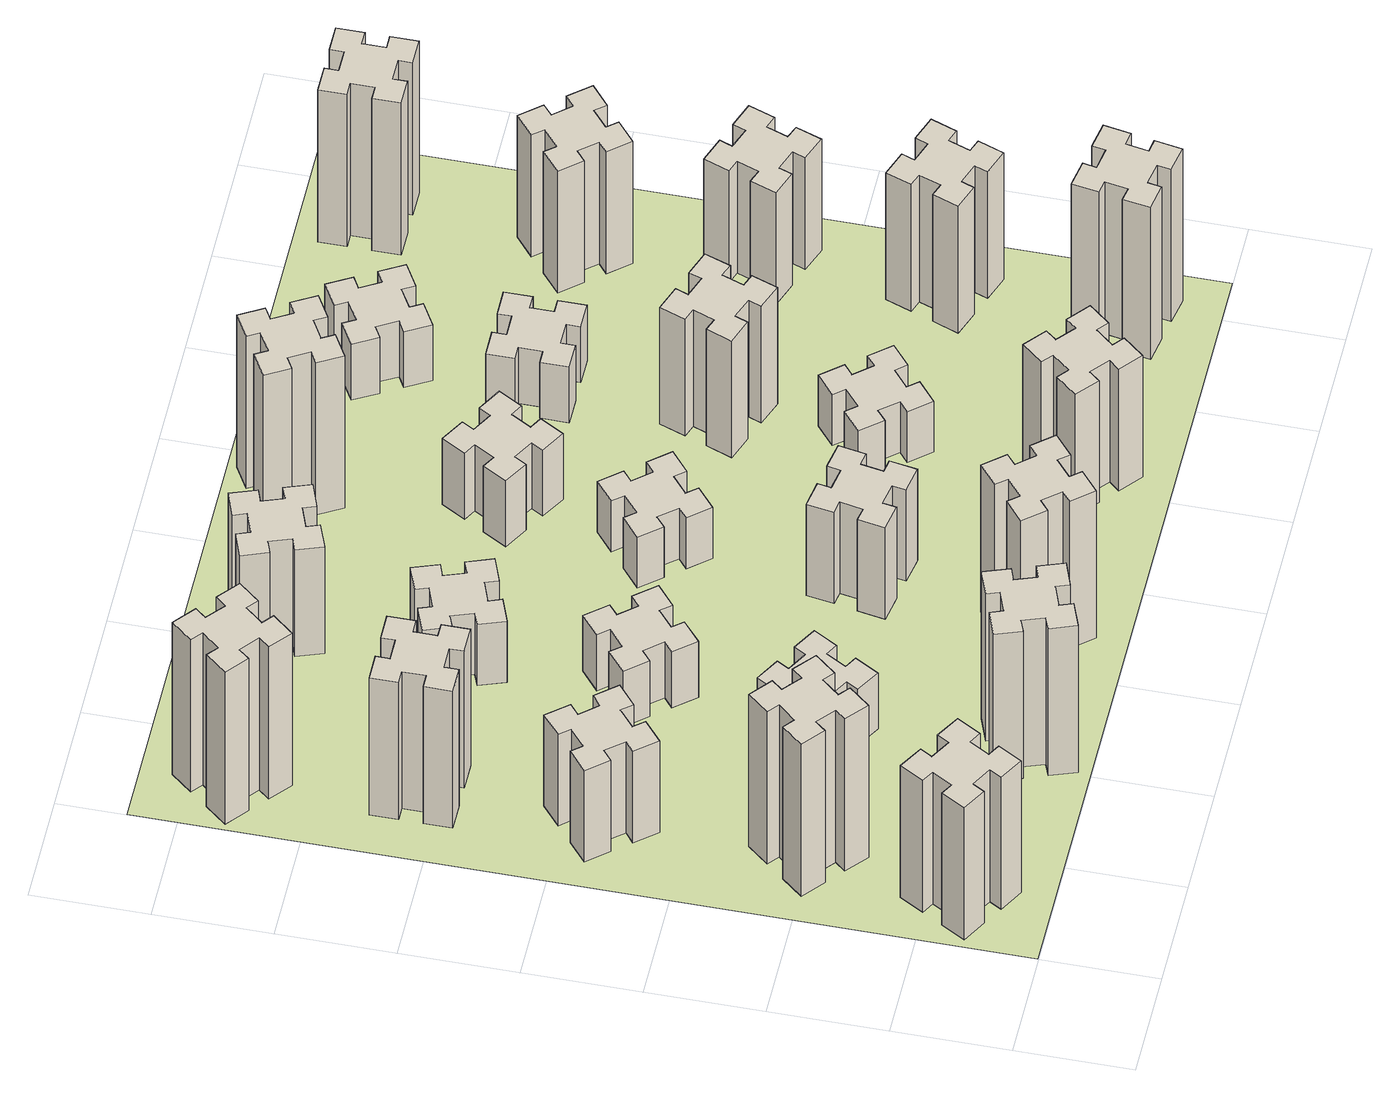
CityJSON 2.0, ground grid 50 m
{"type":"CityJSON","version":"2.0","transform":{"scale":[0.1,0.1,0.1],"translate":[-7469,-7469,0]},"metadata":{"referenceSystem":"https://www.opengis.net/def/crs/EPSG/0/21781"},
"CityObjects":{
"building1":{"type":"Building","attributes":{"class":"1000","function":"1000","usage":"1000","yearOfConstruction":2016,"roofType":"1000","measuredHeight":78,"storeysAboveGround":30,"storeysBelowGround":0},"geometry":[{"type":"Solid","lod":"1","boundaries":[[[[0,1,2,3,4,5,6,7,8,9,10,11,12,13,14,15,16,17,18,19]],[[17,16,20,21]],[[16,15,22,20]],[[15,14,23,22]],[[14,13,24,23]],[[13,12,25,24]],[[12,11,26,25]],[[11,10,27,26]],[[10,9,28,27]],[[9,8,29,28]],[[8,7,30,29]],[[7,6,31,30]],[[6,5,32,31]],[[5,4,33,32]],[[4,3,34,33]],[[3,2,35,34]],[[2,1,36,35]],[[1,0,37,36]],[[0,19,38,37]],[[19,18,39,38]],[[18,17,21,39]],[[24,25,26,27,28,29,30,31,32,33,34,35,36,37,38,39,21,20,22,23]]]]}]},
"building2":{"type":"Building","attributes":{"class":"1000","function":"1000","usage":"1000","yearOfConstruction":2016,"roofType":"1000","measuredHeight":90,"storeysAboveGround":30,"storeysBelowGround":0},"geometry":[{"type":"Solid","lod":"1","boundaries":[[[[40,41,42,43,44,45,46,47,48,49,50,51,52,53,54,55,56,57,58,59]],[[57,56,60,61]],[[56,55,62,60]],[[55,54,63,62]],[[54,53,64,63]],[[53,52,65,64]],[[52,51,66,65]],[[51,50,67,66]],[[50,49,68,67]],[[49,48,69,68]],[[48,47,70,69]],[[47,46,71,70]],[[46,45,72,71]],[[45,44,73,72]],[[44,43,74,73]],[[43,42,75,74]],[[42,41,76,75]],[[41,40,77,76]],[[40,59,78,77]],[[59,58,79,78]],[[58,57,61,79]],[[64,65,66,67,68,69,70,71,72,73,74,75,76,77,78,79,61,60,62,63]]]]}]},
"building3":{"type":"Building","attributes":{"class":"1000","function":"1000","usage":"1000","yearOfConstruction":2016,"roofType":"1000","measuredHeight":54,"storeysAboveGround":30,"storeysBelowGround":0},"geometry":[{"type":"Solid","lod":"1","boundaries":[[[[80,81,82,83,84,85,86,87,88,89,90,91,92,93,94,95,96,97,98,99]],[[97,96,100,101]],[[96,95,102,100]],[[95,94,103,102]],[[94,93,104,103]],[[93,92,105,104]],[[92,91,106,105]],[[91,90,107,106]],[[90,89,108,107]],[[89,88,109,108]],[[88,87,110,109]],[[87,86,111,110]],[[86,85,112,111]],[[85,84,113,112]],[[84,83,114,113]],[[83,82,115,114]],[[82,81,116,115]],[[81,80,117,116]],[[80,99,118,117]],[[99,98,119,118]],[[98,97,101,119]],[[104,105,106,107,108,109,110,111,112,113,114,115,116,117,118,119,101,100,102,103]]]]}]},
"building4":{"type":"Building","attributes":{"class":"1000","function":"1000","usage":"1000","yearOfConstruction":2016,"roofType":"1000","measuredHeight":81,"storeysAboveGround":30,"storeysBelowGround":0},"geometry":[{"type":"Solid","lod":"1","boundaries":[[[[120,121,122,123,124,125,126,127,128,129,130,131,132,133,134,135,136,137,138,139]],[[137,136,140,141]],[[136,135,142,140]],[[135,134,143,142]],[[134,133,144,143]],[[133,132,145,144]],[[132,131,146,145]],[[131,130,147,146]],[[130,129,148,147]],[[129,128,149,148]],[[128,127,150,149]],[[127,126,151,150]],[[126,125,152,151]],[[125,124,153,152]],[[124,123,154,153]],[[123,122,155,154]],[[122,121,156,155]],[[121,120,157,156]],[[120,139,158,157]],[[139,138,159,158]],[[138,137,141,159]],[[144,145,146,147,148,149,150,151,152,153,154,155,156,157,158,159,141,140,142,143]]]]}]},
"building5":{"type":"Building","attributes":{"class":"1000","function":"1000","usage":"1000","yearOfConstruction":2016,"roofType":"1000","measuredHeight":87,"storeysAboveGround":30,"storeysBelowGround":0},"geometry":[{"type":"Solid","lod":"1","boundaries":[[[[160,161,162,163,164,165,166,167,168,169,170,171,172,173,174,175,176,177,178,179]],[[177,176,180,181]],[[176,175,182,180]],[[175,174,183,182]],[[174,173,184,183]],[[173,172,185,184]],[[172,171,186,185]],[[171,170,187,186]],[[170,169,188,187]],[[169,168,189,188]],[[168,167,190,189]],[[167,166,191,190]],[[166,165,192,191]],[[165,164,193,192]],[[164,163,194,193]],[[163,162,195,194]],[[162,161,196,195]],[[161,160,197,196]],[[160,179,198,197]],[[179,178,199,198]],[[178,177,181,199]],[[184,185,186,187,188,189,190,191,192,193,194,195,196,197,198,199,181,180,182,183]]]]}]},
"building6":{"type":"Building","attributes":{"class":"1000","function":"1000","usage":"1000","yearOfConstruction":2016,"roofType":"1000","measuredHeight":90,"storeysAboveGround":30,"storeysBelowGround":0},"geometry":[{"type":"Solid","lod":"1","boundaries":[[[[200,201,202,203,204,205,206,207,208,209,210,211,212,213,214,215,216,217,218,219]],[[217,216,220,221]],[[216,215,222,220]],[[215,214,223,222]],[[214,213,224,223]],[[213,212,225,224]],[[212,211,226,225]],[[211,210,227,226]],[[210,209,228,227]],[[209,208,229,228]],[[208,207,230,229]],[[207,206,231,230]],[[206,205,232,231]],[[205,204,233,232]],[[204,203,234,233]],[[203,202,235,234]],[[202,201,236,235]],[[201,200,237,236]],[[200,219,238,237]],[[219,218,239,238]],[[218,217,221,239]],[[224,225,226,227,228,229,230,231,232,233,234,235,236,237,238,239,221,220,222,223]]]]}]},
"building7":{"type":"Building","attributes":{"class":"1000","function":"1000","usage":"1000","yearOfConstruction":2016,"roofType":"1000","measuredHeight":33,"storeysAboveGround":30,"storeysBelowGround":0},"geometry":[{"type":"Solid","lod":"1","boundaries":[[[[240,241,242,243,244,245,246,247,248,249,250,251,252,253,254,255,256,257,258,259]],[[257,256,260,261]],[[256,255,262,260]],[[255,254,263,262]],[[254,253,264,263]],[[253,252,265,264]],[[252,251,266,265]],[[251,250,267,266]],[[250,249,268,267]],[[249,248,269,268]],[[248,247,270,269]],[[247,246,271,270]],[[246,245,272,271]],[[245,244,273,272]],[[244,243,274,273]],[[243,242,275,274]],[[242,241,276,275]],[[241,240,277,276]],[[240,259,278,277]],[[259,258,279,278]],[[258,257,261,279]],[[264,265,266,267,268,269,270,271,272,273,274,275,276,277,278,279,261,260,262,263]]]]}]},
"building8":{"type":"Building","attributes":{"class":"1000","function":"1000","usage":"1000","yearOfConstruction":2016,"roofType":"1000","measuredHeight":33,"storeysAboveGround":30,"storeysBelowGround":0},"geometry":[{"type":"Solid","lod":"1","boundaries":[[[[280,281,282,283,284,285,286,287,288,289,290,291,292,293,294,295,296,297,298,299]],[[297,296,300,301]],[[296,295,302,300]],[[295,294,303,302]],[[294,293,304,303]],[[293,292,305,304]],[[292,291,306,305]],[[291,290,307,306]],[[290,289,308,307]],[[289,288,309,308]],[[288,287,310,309]],[[287,286,311,310]],[[286,285,312,311]],[[285,284,313,312]],[[284,283,314,313]],[[283,282,315,314]],[[282,281,316,315]],[[281,280,317,316]],[[280,299,318,317]],[[299,298,319,318]],[[298,297,301,319]],[[304,305,306,307,308,309,310,311,312,313,314,315,316,317,318,319,301,300,302,303]]]]}]},
"building9":{"type":"Building","attributes":{"class":"1000","function":"1000","usage":"1000","yearOfConstruction":2016,"roofType":"1000","measuredHeight":87,"storeysAboveGround":30,"storeysBelowGround":0},"geometry":[{"type":"Solid","lod":"1","boundaries":[[[[320,321,322,323,324,325,326,327,328,329,330,331,332,333,334,335,336,337,338,339]],[[337,336,340,341]],[[336,335,342,340]],[[335,334,343,342]],[[334,333,344,343]],[[333,332,345,344]],[[332,331,346,345]],[[331,330,347,346]],[[330,329,348,347]],[[329,328,349,348]],[[328,327,350,349]],[[327,326,351,350]],[[326,325,352,351]],[[325,324,353,352]],[[324,323,354,353]],[[323,322,355,354]],[[322,321,356,355]],[[321,320,357,356]],[[320,339,358,357]],[[339,338,359,358]],[[338,337,341,359]],[[344,345,346,347,348,349,350,351,352,353,354,355,356,357,358,359,341,340,342,343]]]]}]},
"building10":{"type":"Building","attributes":{"class":"1000","function":"1000","usage":"1000","yearOfConstruction":2016,"roofType":"1000","measuredHeight":36,"storeysAboveGround":30,"storeysBelowGround":0},"geometry":[{"type":"Solid","lod":"1","boundaries":[[[[360,361,362,363,364,365,366,367,368,369,370,371,372,373,374,375,376,377,378,379]],[[377,376,380,381]],[[376,375,382,380]],[[375,374,383,382]],[[374,373,384,383]],[[373,372,385,384]],[[372,371,386,385]],[[371,370,387,386]],[[370,369,388,387]],[[369,368,389,388]],[[368,367,390,389]],[[367,366,391,390]],[[366,365,392,391]],[[365,364,393,392]],[[364,363,394,393]],[[363,362,395,394]],[[362,361,396,395]],[[361,360,397,396]],[[360,379,398,397]],[[379,378,399,398]],[[378,377,381,399]],[[384,385,386,387,388,389,390,391,392,393,394,395,396,397,398,399,381,380,382,383]]]]}]},
"building11":{"type":"Building","attributes":{"class":"1000","function":"1000","usage":"1000","yearOfConstruction":2016,"roofType":"1000","measuredHeight":63,"storeysAboveGround":30,"storeysBelowGround":0},"geometry":[{"type":"Solid","lod":"1","boundaries":[[[[400,401,402,403,404,405,406,407,408,409,410,411,412,413,414,415,416,417,418,419]],[[417,416,420,421]],[[416,415,422,420]],[[415,414,423,422]],[[414,413,424,423]],[[413,412,425,424]],[[412,411,426,425]],[[411,410,427,426]],[[410,409,428,427]],[[409,408,429,428]],[[408,407,430,429]],[[407,406,431,430]],[[406,405,432,431]],[[405,404,433,432]],[[404,403,434,433]],[[403,402,435,434]],[[402,401,436,435]],[[401,400,437,436]],[[400,419,438,437]],[[419,418,439,438]],[[418,417,421,439]],[[424,425,426,427,428,429,430,431,432,433,434,435,436,437,438,439,421,420,422,423]]]]}]},
"building12":{"type":"Building","attributes":{"class":"1000","function":"1000","usage":"1000","yearOfConstruction":2016,"roofType":"1000","measuredHeight":54,"storeysAboveGround":30,"storeysBelowGround":0},"geometry":[{"type":"Solid","lod":"1","boundaries":[[[[440,441,442,443,444,445,446,447,448,449,450,451,452,453,454,455,456,457,458,459]],[[457,456,460,461]],[[456,455,462,460]],[[455,454,463,462]],[[454,453,464,463]],[[453,452,465,464]],[[452,451,466,465]],[[451,450,467,466]],[[450,449,468,467]],[[449,448,469,468]],[[448,447,470,469]],[[447,446,471,470]],[[446,445,472,471]],[[445,444,473,472]],[[444,443,474,473]],[[443,442,475,474]],[[442,441,476,475]],[[441,440,477,476]],[[440,459,478,477]],[[459,458,479,478]],[[458,457,461,479]],[[464,465,466,467,468,469,470,471,472,473,474,475,476,477,478,479,461,460,462,463]]]]}]},
"building13":{"type":"Building","attributes":{"class":"1000","function":"1000","usage":"1000","yearOfConstruction":2016,"roofType":"1000","measuredHeight":30,"storeysAboveGround":30,"storeysBelowGround":0},"geometry":[{"type":"Solid","lod":"1","boundaries":[[[[480,481,482,483,484,485,486,487,488,489,490,491,492,493,494,495,496,497,498,499]],[[497,496,500,501]],[[496,495,502,500]],[[495,494,503,502]],[[494,493,504,503]],[[493,492,505,504]],[[492,491,506,505]],[[491,490,507,506]],[[490,489,508,507]],[[489,488,509,508]],[[488,487,510,509]],[[487,486,511,510]],[[486,485,512,511]],[[485,484,513,512]],[[484,483,514,513]],[[483,482,515,514]],[[482,481,516,515]],[[481,480,517,516]],[[480,499,518,517]],[[499,498,519,518]],[[498,497,501,519]],[[504,505,506,507,508,509,510,511,512,513,514,515,516,517,518,519,501,500,502,503]]]]}]},
"building14":{"type":"Building","attributes":{"class":"1000","function":"1000","usage":"1000","yearOfConstruction":2016,"roofType":"1000","measuredHeight":72,"storeysAboveGround":30,"storeysBelowGround":0},"geometry":[{"type":"Solid","lod":"1","boundaries":[[[[520,521,522,523,524,525,526,527,528,529,530,531,532,533,534,535,536,537,538,539]],[[537,536,540,541]],[[536,535,542,540]],[[535,534,543,542]],[[534,533,544,543]],[[533,532,545,544]],[[532,531,546,545]],[[531,530,547,546]],[[530,529,548,547]],[[529,528,549,548]],[[528,527,550,549]],[[527,526,551,550]],[[526,525,552,551]],[[525,524,553,552]],[[524,523,554,553]],[[523,522,555,554]],[[522,521,556,555]],[[521,520,557,556]],[[520,539,558,557]],[[539,538,559,558]],[[538,537,541,559]],[[544,545,546,547,548,549,550,551,552,553,554,555,556,557,558,559,541,540,542,543]]]]}]},
"building15":{"type":"Building","attributes":{"class":"1000","function":"1000","usage":"1000","yearOfConstruction":2016,"roofType":"1000","measuredHeight":39,"storeysAboveGround":30,"storeysBelowGround":0},"geometry":[{"type":"Solid","lod":"1","boundaries":[[[[560,561,562,563,564,565,566,567,568,569,570,571,572,573,574,575,576,577,578,579]],[[577,576,580,581]],[[576,575,582,580]],[[575,574,583,582]],[[574,573,584,583]],[[573,572,585,584]],[[572,571,586,585]],[[571,570,587,586]],[[570,569,588,587]],[[569,568,589,588]],[[568,567,590,589]],[[567,566,591,590]],[[566,565,592,591]],[[565,564,593,592]],[[564,563,594,593]],[[563,562,595,594]],[[562,561,596,595]],[[561,560,597,596]],[[560,579,598,597]],[[579,578,599,598]],[[578,577,581,599]],[[584,585,586,587,588,589,590,591,592,593,594,595,596,597,598,599,581,580,582,583]]]]}]},
"building16":{"type":"Building","attributes":{"class":"1000","function":"1000","usage":"1000","yearOfConstruction":2016,"roofType":"1000","measuredHeight":90,"storeysAboveGround":30,"storeysBelowGround":0},"geometry":[{"type":"Solid","lod":"1","boundaries":[[[[600,601,602,603,604,605,606,607,608,609,610,611,612,613,614,615,616,617,618,619]],[[617,616,620,621]],[[616,615,622,620]],[[615,614,623,622]],[[614,613,624,623]],[[613,612,625,624]],[[612,611,626,625]],[[611,610,627,626]],[[610,609,628,627]],[[609,608,629,628]],[[608,607,630,629]],[[607,606,631,630]],[[606,605,632,631]],[[605,604,633,632]],[[604,603,634,633]],[[603,602,635,634]],[[602,601,636,635]],[[601,600,637,636]],[[600,619,638,637]],[[619,618,639,638]],[[618,617,621,639]],[[624,625,626,627,628,629,630,631,632,633,634,635,636,637,638,639,621,620,622,623]]]]}]},
"building17":{"type":"Building","attributes":{"class":"1000","function":"1000","usage":"1000","yearOfConstruction":2016,"roofType":"1000","measuredHeight":30,"storeysAboveGround":30,"storeysBelowGround":0},"geometry":[{"type":"Solid","lod":"1","boundaries":[[[[640,641,642,643,644,645,646,647,648,649,650,651,652,653,654,655,656,657,658,659]],[[657,656,660,661]],[[656,655,662,660]],[[655,654,663,662]],[[654,653,664,663]],[[653,652,665,664]],[[652,651,666,665]],[[651,650,667,666]],[[650,649,668,667]],[[649,648,669,668]],[[648,647,670,669]],[[647,646,671,670]],[[646,645,672,671]],[[645,644,673,672]],[[644,643,674,673]],[[643,642,675,674]],[[642,641,676,675]],[[641,640,677,676]],[[640,659,678,677]],[[659,658,679,678]],[[658,657,661,679]],[[664,665,666,667,668,669,670,671,672,673,674,675,676,677,678,679,661,660,662,663]]]]}]},
"building18":{"type":"Building","attributes":{"class":"1000","function":"1000","usage":"1000","yearOfConstruction":2016,"roofType":"1000","measuredHeight":69,"storeysAboveGround":30,"storeysBelowGround":0},"geometry":[{"type":"Solid","lod":"1","boundaries":[[[[680,681,682,683,684,685,686,687,688,689,690,691,692,693,694,695,696,697,698,699]],[[697,696,700,701]],[[696,695,702,700]],[[695,694,703,702]],[[694,693,704,703]],[[693,692,705,704]],[[692,691,706,705]],[[691,690,707,706]],[[690,689,708,707]],[[689,688,709,708]],[[688,687,710,709]],[[687,686,711,710]],[[686,685,712,711]],[[685,684,713,712]],[[684,683,714,713]],[[683,682,715,714]],[[682,681,716,715]],[[681,680,717,716]],[[680,699,718,717]],[[699,698,719,718]],[[698,697,701,719]],[[704,705,706,707,708,709,710,711,712,713,714,715,716,717,718,719,701,700,702,703]]]]}]},
"building19":{"type":"Building","attributes":{"class":"1000","function":"1000","usage":"1000","yearOfConstruction":2016,"roofType":"1000","measuredHeight":33,"storeysAboveGround":30,"storeysBelowGround":0},"geometry":[{"type":"Solid","lod":"1","boundaries":[[[[720,721,722,723,724,725,726,727,728,729,730,731,732,733,734,735,736,737,738,739]],[[737,736,740,741]],[[736,735,742,740]],[[735,734,743,742]],[[734,733,744,743]],[[733,732,745,744]],[[732,731,746,745]],[[731,730,747,746]],[[730,729,748,747]],[[729,728,749,748]],[[728,727,750,749]],[[727,726,751,750]],[[726,725,752,751]],[[725,724,753,752]],[[724,723,754,753]],[[723,722,755,754]],[[722,721,756,755]],[[721,720,757,756]],[[720,739,758,757]],[[739,738,759,758]],[[738,737,741,759]],[[744,745,746,747,748,749,750,751,752,753,754,755,756,757,758,759,741,740,742,743]]]]}]},
"building20":{"type":"Building","attributes":{"class":"1000","function":"1000","usage":"1000","yearOfConstruction":2016,"roofType":"1000","measuredHeight":90,"storeysAboveGround":30,"storeysBelowGround":0},"geometry":[{"type":"Solid","lod":"1","boundaries":[[[[760,761,762,763,764,765,766,767,768,769,770,771,772,773,774,775,776,777,778,779]],[[777,776,780,781]],[[776,775,782,780]],[[775,774,783,782]],[[774,773,784,783]],[[773,772,785,784]],[[772,771,786,785]],[[771,770,787,786]],[[770,769,788,787]],[[769,768,789,788]],[[768,767,790,789]],[[767,766,791,790]],[[766,765,792,791]],[[765,764,793,792]],[[764,763,794,793]],[[763,762,795,794]],[[762,761,796,795]],[[761,760,797,796]],[[760,779,798,797]],[[779,778,799,798]],[[778,777,781,799]],[[784,785,786,787,788,789,790,791,792,793,794,795,796,797,798,799,781,780,782,783]]]]}]},
"building21":{"type":"Building","attributes":{"class":"1000","function":"1000","usage":"1000","yearOfConstruction":2016,"roofType":"1000","measuredHeight":33,"storeysAboveGround":30,"storeysBelowGround":0},"geometry":[{"type":"Solid","lod":"1","boundaries":[[[[800,801,802,803,804,805,806,807,808,809,810,811,812,813,814,815,816,817,818,819]],[[817,816,820,821]],[[816,815,822,820]],[[815,814,823,822]],[[814,813,824,823]],[[813,812,825,824]],[[812,811,826,825]],[[811,810,827,826]],[[810,809,828,827]],[[809,808,829,828]],[[808,807,830,829]],[[807,806,831,830]],[[806,805,832,831]],[[805,804,833,832]],[[804,803,834,833]],[[803,802,835,834]],[[802,801,836,835]],[[801,800,837,836]],[[800,819,838,837]],[[819,818,839,838]],[[818,817,821,839]],[[824,825,826,827,828,829,830,831,832,833,834,835,836,837,838,839,821,820,822,823]]]]}]},
"building22":{"type":"Building","attributes":{"class":"1000","function":"1000","usage":"1000","yearOfConstruction":2016,"roofType":"1000","measuredHeight":75,"storeysAboveGround":30,"storeysBelowGround":0},"geometry":[{"type":"Solid","lod":"1","boundaries":[[[[840,841,842,843,844,845,846,847,848,849,850,851,852,853,854,855,856,857,858,859]],[[857,856,860,861]],[[856,855,862,860]],[[855,854,863,862]],[[854,853,864,863]],[[853,852,865,864]],[[852,851,866,865]],[[851,850,867,866]],[[850,849,868,867]],[[849,848,869,868]],[[848,847,870,869]],[[847,846,871,870]],[[846,845,872,871]],[[845,844,873,872]],[[844,843,874,873]],[[843,842,875,874]],[[842,841,876,875]],[[841,840,877,876]],[[840,859,878,877]],[[859,858,879,878]],[[858,857,861,879]],[[864,865,866,867,868,869,870,871,872,873,874,875,876,877,878,879,861,860,862,863]]]]}]},
"building23":{"type":"Building","attributes":{"class":"1000","function":"1000","usage":"1000","yearOfConstruction":2016,"roofType":"1000","measuredHeight":66,"storeysAboveGround":30,"storeysBelowGround":0},"geometry":[{"type":"Solid","lod":"1","boundaries":[[[[880,881,882,883,884,885,886,887,888,889,890,891,892,893,894,895,896,897,898,899]],[[897,896,900,901]],[[896,895,902,900]],[[895,894,903,902]],[[894,893,904,903]],[[893,892,905,904]],[[892,891,906,905]],[[891,890,907,906]],[[890,889,908,907]],[[889,888,909,908]],[[888,887,910,909]],[[887,886,911,910]],[[886,885,912,911]],[[885,884,913,912]],[[884,883,914,913]],[[883,882,915,914]],[[882,881,916,915]],[[881,880,917,916]],[[880,899,918,917]],[[899,898,919,918]],[[898,897,901,919]],[[904,905,906,907,908,909,910,911,912,913,914,915,916,917,918,919,901,900,902,903]]]]}]},
"building24":{"type":"Building","attributes":{"class":"1000","function":"1000","usage":"1000","yearOfConstruction":2016,"roofType":"1000","measuredHeight":72,"storeysAboveGround":30,"storeysBelowGround":0},"geometry":[{"type":"Solid","lod":"1","boundaries":[[[[920,921,922,923,924,925,926,927,928,929,930,931,932,933,934,935,936,937,938,939]],[[937,936,940,941]],[[936,935,942,940]],[[935,934,943,942]],[[934,933,944,943]],[[933,932,945,944]],[[932,931,946,945]],[[931,930,947,946]],[[930,929,948,947]],[[929,928,949,948]],[[928,927,950,949]],[[927,926,951,950]],[[926,925,952,951]],[[925,924,953,952]],[[924,923,954,953]],[[923,922,955,954]],[[922,921,956,955]],[[921,920,957,956]],[[920,939,958,957]],[[939,938,959,958]],[[938,937,941,959]],[[944,945,946,947,948,949,950,951,952,953,954,955,956,957,958,959,941,940,942,943]]]]}]},
"building25":{"type":"Building","attributes":{"class":"1000","function":"1000","usage":"1000","yearOfConstruction":2016,"roofType":"1000","measuredHeight":90,"storeysAboveGround":30,"storeysBelowGround":0},"geometry":[{"type":"Solid","lod":"1","boundaries":[[[[960,961,962,963,964,965,966,967,968,969,970,971,972,973,974,975,976,977,978,979]],[[977,976,980,981]],[[976,975,982,980]],[[975,974,983,982]],[[974,973,984,983]],[[973,972,985,984]],[[972,971,986,985]],[[971,970,987,986]],[[970,969,988,987]],[[969,968,989,988]],[[968,967,990,989]],[[967,966,991,990]],[[966,965,992,991]],[[965,964,993,992]],[[964,963,994,993]],[[963,962,995,994]],[[962,961,996,995]],[[961,960,997,996]],[[960,979,998,997]],[[979,978,999,998]],[[978,977,981,999]],[[984,985,986,987,988,989,990,991,992,993,994,995,996,997,998,999,981,980,982,983]]]]}]},
"landuse1":{"type":"LandUse","attributes":{"name":"plot1","function":"1010"},"geometry":[{"type":"MultiSurface","lod":"1","boundaries":[[[1000,1001,1002,1003]]]}]}
},
"vertices":[
[374,446,0],[287,496,0],[317,548,0],[213,608,0],[153,504,0],[205,474,0],[155,387,0],[103,417,0],[43,313,0],[147,253,0],[177,305,0],[264,255,0],[234,203,0],[338,143,0],[398,247,0],[346,277,0],[396,364,0],[448,334,0],[508,438,0],[404,498,0],[396,364,780],[448,334,780],[346,277,780],[398,247,780],[338,143,780],[234,203,780],[264,255,780],[177,305,780],[147,253,780],[43,313,780],[103,417,780],[155,387,780],[205,474,780],[153,504,780],[213,608,780],[317,548,780],[287,496,780],[374,446,780],[404,498,780],[508,438,780],
[484,1067,0],[408,1132,0],[446,1178,0],[354,1255,0],[277,1163,0],[323,1124,0],[259,1048,0],[213,1086,0],[136,994,0],[228,917,0],[266,963,0],[343,899,0],[304,853,0],[396,776,0],[473,868,0],[427,906,0],[492,983,0],[538,944,0],[615,1036,0],[523,1113,0],[492,983,900],[538,944,900],[427,906,900],[473,868,900],[396,776,900],[304,853,900],[343,899,900],[266,963,900],[228,917,900],[136,994,900],[213,1086,900],[259,1048,900],[323,1124,900],[277,1163,900],[354,1255,900],[446,1178,900],[408,1132,900],[484,1067,900],[523,1113,900],[615,1036,900],
[492,1888,0],[427,1964,0],[473,2003,0],[396,2095,0],[304,2018,0],[343,1972,0],[266,1907,0],[228,1953,0],[136,1876,0],[213,1784,0],[259,1823,0],[323,1746,0],[277,1708,0],[354,1616,0],[446,1693,0],[408,1739,0],[484,1803,0],[523,1757,0],[615,1834,0],[538,1926,0],[484,1803,540],[523,1757,540],[408,1739,540],[446,1693,540],[354,1616,540],[277,1708,540],[323,1746,540],[259,1823,540],[213,1784,540],[136,1876,540],[228,1953,540],[266,1907,540],[343,1972,540],[304,2018,540],[396,2095,540],[473,2003,540],[427,1964,540],[492,1888,540],[538,1926,540],[615,1834,540],
[485,2545,0],[485,2645,0],[545,2645,0],[545,2765,0],[425,2765,0],[425,2705,0],[325,2705,0],[325,2765,0],[205,2765,0],[205,2645,0],[265,2645,0],[265,2545,0],[205,2545,0],[205,2425,0],[325,2425,0],[325,2485,0],[425,2485,0],[425,2425,0],[545,2425,0],[545,2545,0],[425,2485,810],[425,2425,810],[325,2485,810],[325,2425,810],[205,2425,810],[205,2545,810],[265,2545,810],[265,2645,810],[205,2645,810],[205,2765,810],[325,2765,810],[325,2705,810],[425,2705,810],[425,2765,810],[545,2765,810],[545,2645,810],[485,2645,810],[485,2545,810],[545,2545,810],[545,2425,810],
[1125,396,0],[1031,362,0],[1010,418,0],[897,377,0],[939,264,0],[995,285,0],[1029,191,0],[973,170,0],[1014,57,0],[1127,99,0],[1106,155,0],[1200,189,0],[1220,133,0],[1333,174,0],[1292,287,0],[1236,266,0],[1202,360,0],[1258,380,0],[1217,493,0],[1104,452,0],[1202,360,870],[1258,380,870],[1236,266,870],[1292,287,870],[1333,174,870],[1220,133,870],[1200,189,870],[1106,155,870],[1127,99,870],[1014,57,870],[973,170,870],[1029,191,870],[995,285,870],[939,264,870],[897,377,870],[1010,418,870],[1031,362,870],[1125,396,870],[1104,452,870],[1217,493,870],
[384,3387,0],[308,3452,0],[346,3498,0],[254,3575,0],[177,3483,0],[223,3444,0],[159,3368,0],[113,3406,0],[36,3314,0],[128,3237,0],[166,3283,0],[243,3219,0],[204,3173,0],[296,3096,0],[373,3188,0],[327,3226,0],[392,3303,0],[438,3264,0],[515,3356,0],[423,3433,0],[392,3303,900],[438,3264,900],[327,3226,900],[373,3188,900],[296,3096,900],[204,3173,900],[243,3219,900],[166,3283,900],[128,3237,900],[36,3314,900],[113,3406,900],[159,3368,900],[223,3444,900],[177,3483,900],[254,3575,900],[346,3498,900],[308,3452,900],[384,3387,900],[423,3433,900],[515,3356,900],
[1086,1017,0],[1136,1104,0],[1188,1074,0],[1248,1178,0],[1144,1238,0],[1114,1186,0],[1027,1236,0],[1057,1288,0],[953,1348,0],[893,1244,0],[945,1214,0],[895,1127,0],[843,1157,0],[783,1053,0],[887,993,0],[917,1045,0],[1004,995,0],[974,943,0],[1078,883,0],[1138,987,0],[1004,995,330],[974,943,330],[917,1045,330],[887,993,330],[783,1053,330],[843,1157,330],[895,1127,330],[945,1214,330],[893,1244,330],[953,1348,330],[1057,1288,330],[1027,1236,330],[1114,1186,330],[1144,1238,330],[1248,1178,330],[1188,1074,330],[1136,1104,330],[1086,1017,330],[1138,987,330],[1078,883,330],
[1083,1972,0],[1006,1907,0],[968,1953,0],[876,1876,0],[953,1784,0],[999,1823,0],[1063,1746,0],[1017,1708,0],[1094,1616,0],[1186,1693,0],[1148,1739,0],[1224,1803,0],[1263,1757,0],[1355,1834,0],[1278,1926,0],[1232,1888,0],[1167,1964,0],[1213,2003,0],[1136,2095,0],[1044,2018,0],[1167,1964,330],[1213,2003,330],[1232,1888,330],[1278,1926,330],[1355,1834,330],[1263,1757,330],[1224,1803,330],[1148,1739,330],[1186,1693,330],[1094,1616,330],[1017,1708,330],[1063,1746,330],[999,1823,330],[953,1784,330],[876,1876,330],[968,1953,330],[1006,1907,330],[1083,1972,330],[1044,2018,330],[1136,2095,330],
[1639,343,0],[1703,266,0],[1657,228,0],[1734,136,0],[1826,213,0],[1788,259,0],[1864,323,0],[1903,277,0],[1995,354,0],[1918,446,0],[1872,408,0],[1807,484,0],[1853,523,0],[1776,615,0],[1684,538,0],[1723,492,0],[1646,427,0],[1608,473,0],[1516,396,0],[1593,304,0],[1646,427,870],[1608,473,870],[1723,492,870],[1684,538,870],[1776,615,870],[1853,523,870],[1807,484,870],[1872,408,870],[1918,446,870],[1995,354,870],[1903,277,870],[1864,323,870],[1788,259,870],[1826,213,870],[1734,136,870],[1657,228,870],[1703,266,870],[1639,343,870],[1593,304,870],[1516,396,870],
[1106,2475,0],[1200,2509,0],[1220,2453,0],[1333,2494,0],[1292,2607,0],[1236,2586,0],[1202,2680,0],[1258,2700,0],[1217,2813,0],[1104,2772,0],[1125,2716,0],[1031,2682,0],[1010,2738,0],[897,2697,0],[939,2584,0],[995,2605,0],[1029,2511,0],[973,2490,0],[1014,2377,0],[1127,2419,0],[1029,2511,360],[973,2490,360],[995,2605,360],[939,2584,360],[897,2697,360],[1010,2738,360],[1031,2682,360],[1125,2716,360],[1104,2772,360],[1217,2813,360],[1258,2700,360],[1202,2680,360],[1236,2586,360],[1292,2607,360],[1333,2494,360],[1220,2453,360],[1200,2509,360],[1106,2475,360],[1127,2419,360],[1014,2377,360],
[1125,3456,0],[1031,3422,0],[1010,3478,0],[897,3437,0],[939,3324,0],[995,3345,0],[1029,3251,0],[973,3230,0],[1014,3117,0],[1127,3159,0],[1106,3215,0],[1200,3249,0],[1220,3193,0],[1333,3234,0],[1292,3347,0],[1236,3326,0],[1202,3420,0],[1258,3440,0],[1217,3553,0],[1104,3512,0],[1202,3420,630],[1258,3440,630],[1236,3326,630],[1292,3347,630],[1333,3234,630],[1220,3193,630],[1200,3249,630],[1106,3215,630],[1127,3159,630],[1014,3117,630],[973,3230,630],[1029,3251,630],[995,3345,630],[939,3324,630],[897,3437,630],[1010,3478,630],[1031,3422,630],[1125,3456,630],[1104,3512,630],[1217,3553,630],
[1955,1047,0],[1972,1145,0],[2031,1135,0],[2052,1253,0],[1934,1274,0],[1924,1215,0],[1825,1232,0],[1836,1291,0],[1717,1312,0],[1697,1194,0],[1756,1184,0],[1738,1085,0],[1679,1096,0],[1658,977,0],[1777,957,0],[1787,1016,0],[1885,998,0],[1875,939,0],[1993,918,0],[2014,1037,0],[1885,998,540],[1875,939,540],[1787,1016,540],[1777,957,540],[1658,977,540],[1679,1096,540],[1738,1085,540],[1756,1184,540],[1697,1194,540],[1717,1312,540],[1836,1291,540],[1825,1232,540],[1924,1215,540],[1934,1274,540],[2052,1253,540],[2031,1135,540],[1972,1145,540],[1955,1047,540],[2014,1037,540],[1993,918,540],
[1972,1988,0],[1907,2064,0],[1953,2103,0],[1876,2195,0],[1784,2118,0],[1823,2072,0],[1746,2007,0],[1708,2053,0],[1616,1976,0],[1693,1884,0],[1739,1923,0],[1803,1846,0],[1757,1808,0],[1834,1716,0],[1926,1793,0],[1888,1839,0],[1964,1903,0],[2003,1857,0],[2095,1934,0],[2018,2026,0],[1964,1903,300],[2003,1857,300],[1888,1839,300],[1926,1793,300],[1834,1716,300],[1757,1808,300],[1803,1846,300],[1739,1923,300],[1693,1884,300],[1616,1976,300],[1708,2053,300],[1746,2007,300],[1823,2072,300],[1784,2118,300],[1876,2195,300],[1953,2103,300],[1907,2064,300],[1972,1988,300],[2018,2026,300],[2095,1934,300],
[2486,323,0],[2563,259,0],[2524,213,0],[2616,136,0],[2693,228,0],[2647,266,0],[2712,343,0],[2758,304,0],[2835,396,0],[2743,473,0],[2704,427,0],[2628,492,0],[2666,538,0],[2574,615,0],[2497,523,0],[2543,484,0],[2479,408,0],[2433,446,0],[2356,354,0],[2448,277,0],[2479,408,720],[2433,446,720],[2543,484,720],[2497,523,720],[2574,615,720],[2666,538,720],[2628,492,720],[2704,427,720],[2743,473,720],[2835,396,720],[2758,304,720],[2712,343,720],[2647,266,720],[2693,228,720],[2616,136,720],[2524,213,720],[2563,259,720],[2486,323,720],[2448,277,720],[2356,354,720],
[2026,2497,0],[2076,2584,0],[2128,2554,0],[2188,2658,0],[2084,2718,0],[2054,2666,0],[1967,2716,0],[1997,2768,0],[1893,2828,0],[1833,2724,0],[1885,2694,0],[1835,2607,0],[1783,2637,0],[1723,2533,0],[1827,2473,0],[1857,2525,0],[1944,2475,0],[1914,2423,0],[2018,2363,0],[2078,2467,0],[1944,2475,390],[1914,2423,390],[1857,2525,390],[1827,2473,390],[1723,2533,390],[1783,2637,390],[1835,2607,390],[1885,2694,390],[1833,2724,390],[1893,2828,390],[1997,2768,390],[1967,2716,390],[2054,2666,390],[2084,2718,390],[2188,2658,390],[2128,2554,390],[2076,2584,390],[2026,2497,390],[2078,2467,390],[2018,2363,390],
[1844,3556,0],[1757,3506,0],[1727,3558,0],[1623,3498,0],[1683,3394,0],[1735,3424,0],[1785,3337,0],[1733,3307,0],[1793,3203,0],[1897,3263,0],[1867,3315,0],[1954,3365,0],[1984,3313,0],[2088,3373,0],[2028,3477,0],[1976,3447,0],[1926,3534,0],[1978,3564,0],[1918,3668,0],[1814,3608,0],[1926,3534,900],[1978,3564,900],[1976,3447,900],[2028,3477,900],[2088,3373,900],[1984,3313,900],[1954,3365,900],[1867,3315,900],[1897,3263,900],[1793,3203,900],[1733,3307,900],[1785,3337,900],[1735,3424,900],[1683,3394,900],[1623,3498,900],[1727,3558,900],[1757,3506,900],[1844,3556,900],[1814,3608,900],[1918,3668,900],
[2628,1099,0],[2704,1163,0],[2743,1117,0],[2835,1194,0],[2758,1286,0],[2712,1248,0],[2647,1324,0],[2693,1363,0],[2616,1455,0],[2524,1378,0],[2563,1332,0],[2486,1267,0],[2448,1313,0],[2356,1236,0],[2433,1144,0],[2479,1183,0],[2543,1106,0],[2497,1068,0],[2574,976,0],[2666,1053,0],[2543,1106,300],[2497,1068,300],[2479,1183,300],[2433,1144,300],[2356,1236,300],[2448,1313,300],[2486,1267,300],[2563,1332,300],[2524,1378,300],[2616,1455,300],[2693,1363,300],[2647,1324,300],[2712,1248,300],[2758,1286,300],[2835,1194,300],[2743,1117,300],[2704,1163,300],[2628,1099,300],[2666,1053,300],[2574,976,300],
[2682,1771,0],[2716,1865,0],[2772,1844,0],[2813,1957,0],[2700,1998,0],[2680,1942,0],[2586,1976,0],[2607,2032,0],[2494,2073,0],[2453,1960,0],[2509,1940,0],[2475,1846,0],[2419,1867,0],[2377,1754,0],[2490,1713,0],[2511,1769,0],[2605,1735,0],[2584,1679,0],[2697,1637,0],[2738,1750,0],[2605,1735,690],[2584,1679,690],[2511,1769,690],[2490,1713,690],[2377,1754,690],[2419,1867,690],[2475,1846,690],[2509,1940,690],[2453,1960,690],[2494,2073,690],[2607,2032,690],[2586,1976,690],[2680,1942,690],[2700,1998,690],[2813,1957,690],[2772,1844,690],[2716,1865,690],[2682,1771,690],[2738,1750,690],[2697,1637,690],
[2705,2545,0],[2705,2645,0],[2765,2645,0],[2765,2765,0],[2645,2765,0],[2645,2705,0],[2545,2705,0],[2545,2765,0],[2425,2765,0],[2425,2645,0],[2485,2645,0],[2485,2545,0],[2425,2545,0],[2425,2425,0],[2545,2425,0],[2545,2485,0],[2645,2485,0],[2645,2425,0],[2765,2425,0],[2765,2545,0],[2645,2485,330],[2645,2425,330],[2545,2485,330],[2545,2425,330],[2425,2425,330],[2425,2545,330],[2485,2545,330],[2485,2645,330],[2425,2645,330],[2425,2765,330],[2545,2765,330],[2545,2705,330],[2645,2705,330],[2645,2765,330],[2765,2765,330],[2765,2645,330],[2705,2645,330],[2705,2545,330],[2765,2545,330],[2765,2425,330],
[3504,475,0],[3405,492,0],[3416,551,0],[3297,572,0],[3277,454,0],[3336,444,0],[3318,345,0],[3259,356,0],[3238,237,0],[3357,217,0],[3367,276,0],[3465,258,0],[3455,199,0],[3573,178,0],[3594,297,0],[3535,307,0],[3552,405,0],[3611,395,0],[3632,513,0],[3514,534,0],[3552,405,900],[3611,395,900],[3535,307,900],[3594,297,900],[3573,178,900],[3455,199,900],[3465,258,900],[3367,276,900],[3357,217,900],[3238,237,900],[3259,356,900],[3318,345,900],[3336,444,900],[3277,454,900],[3297,572,900],[3416,551,900],[3405,492,900],[3504,475,900],[3514,534,900],[3632,513,900],
[2716,3247,0],[2666,3334,0],[2718,3364,0],[2658,3468,0],[2554,3408,0],[2584,3356,0],[2497,3306,0],[2467,3358,0],[2363,3298,0],[2423,3194,0],[2475,3224,0],[2525,3137,0],[2473,3107,0],[2533,3003,0],[2637,3063,0],[2607,3115,0],[2694,3165,0],[2724,3113,0],[2828,3173,0],[2768,3277,0],[2694,3165,330],[2724,3113,330],[2607,3115,330],[2637,3063,330],[2533,3003,330],[2473,3107,330],[2525,3137,330],[2475,3224,330],[2423,3194,330],[2363,3298,330],[2467,3358,330],[2497,3306,330],[2584,3356,330],[2554,3408,330],[2658,3468,330],[2718,3364,330],[2666,3334,330],[2716,3247,330],[2768,3277,330],[2828,3173,330],
[3351,1029,0],[3445,995,0],[3424,939,0],[3537,897,0],[3578,1010,0],[3522,1031,0],[3556,1125,0],[3612,1104,0],[3653,1217,0],[3540,1258,0],[3520,1202,0],[3426,1236,0],[3447,1292,0],[3334,1333,0],[3293,1220,0],[3349,1200,0],[3315,1106,0],[3259,1127,0],[3217,1014,0],[3330,973,0],[3315,1106,750],[3259,1127,750],[3349,1200,750],[3293,1220,750],[3334,1333,750],[3447,1292,750],[3426,1236,750],[3520,1202,750],[3540,1258,750],[3653,1217,750],[3612,1104,750],[3556,1125,750],[3522,1031,750],[3578,1010,750],[3537,897,750],[3424,939,750],[3445,995,750],[3351,1029,750],[3330,973,750],[3217,1014,750],
[3520,1942,0],[3426,1976,0],[3447,2032,0],[3334,2073,0],[3293,1960,0],[3349,1940,0],[3315,1846,0],[3259,1867,0],[3217,1754,0],[3330,1713,0],[3351,1769,0],[3445,1735,0],[3424,1679,0],[3537,1637,0],[3578,1750,0],[3522,1771,0],[3556,1865,0],[3612,1844,0],[3653,1957,0],[3540,1998,0],[3556,1865,660],[3612,1844,660],[3522,1771,660],[3578,1750,660],[3537,1637,660],[3424,1679,660],[3445,1735,660],[3351,1769,660],[3330,1713,660],[3217,1754,660],[3259,1867,660],[3315,1846,660],[3349,1940,660],[3293,1960,660],[3334,2073,660],[3447,2032,660],[3426,1976,660],[3520,1942,660],[3540,1998,660],[3653,1957,660],
[3219,2563,0],[3283,2486,0],[3237,2448,0],[3314,2356,0],[3406,2433,0],[3368,2479,0],[3444,2543,0],[3483,2497,0],[3575,2574,0],[3498,2666,0],[3452,2628,0],[3387,2704,0],[3433,2743,0],[3356,2835,0],[3264,2758,0],[3303,2712,0],[3226,2647,0],[3188,2693,0],[3096,2616,0],[3173,2524,0],[3226,2647,720],[3188,2693,720],[3303,2712,720],[3264,2758,720],[3356,2835,720],[3433,2743,720],[3387,2704,720],[3452,2628,720],[3498,2666,720],[3575,2574,720],[3483,2497,720],[3444,2543,720],[3368,2479,720],[3406,2433,720],[3314,2356,720],[3237,2448,720],[3283,2486,720],[3219,2563,720],[3173,2524,720],[3096,2616,720],
[3285,3325,0],[3385,3325,0],[3385,3265,0],[3505,3265,0],[3505,3385,0],[3445,3385,0],[3445,3485,0],[3505,3485,0],[3505,3605,0],[3385,3605,0],[3385,3545,0],[3285,3545,0],[3285,3605,0],[3165,3605,0],[3165,3485,0],[3225,3485,0],[3225,3385,0],[3165,3385,0],[3165,3265,0],[3285,3265,0],[3225,3385,900],[3165,3385,900],[3225,3485,900],[3165,3485,900],[3165,3605,900],[3285,3605,900],[3285,3545,900],[3385,3545,900],[3385,3605,900],[3505,3605,900],[3505,3485,900],[3445,3485,900],[3445,3385,900],[3505,3385,900],[3505,3265,900],[3385,3265,900],[3385,3325,900],[3285,3325,900],[3285,3265,900],[3165,3265,900],
[5,3705,0],[3705,3705,0],[3705,5,0],[5,5,0]
]}
